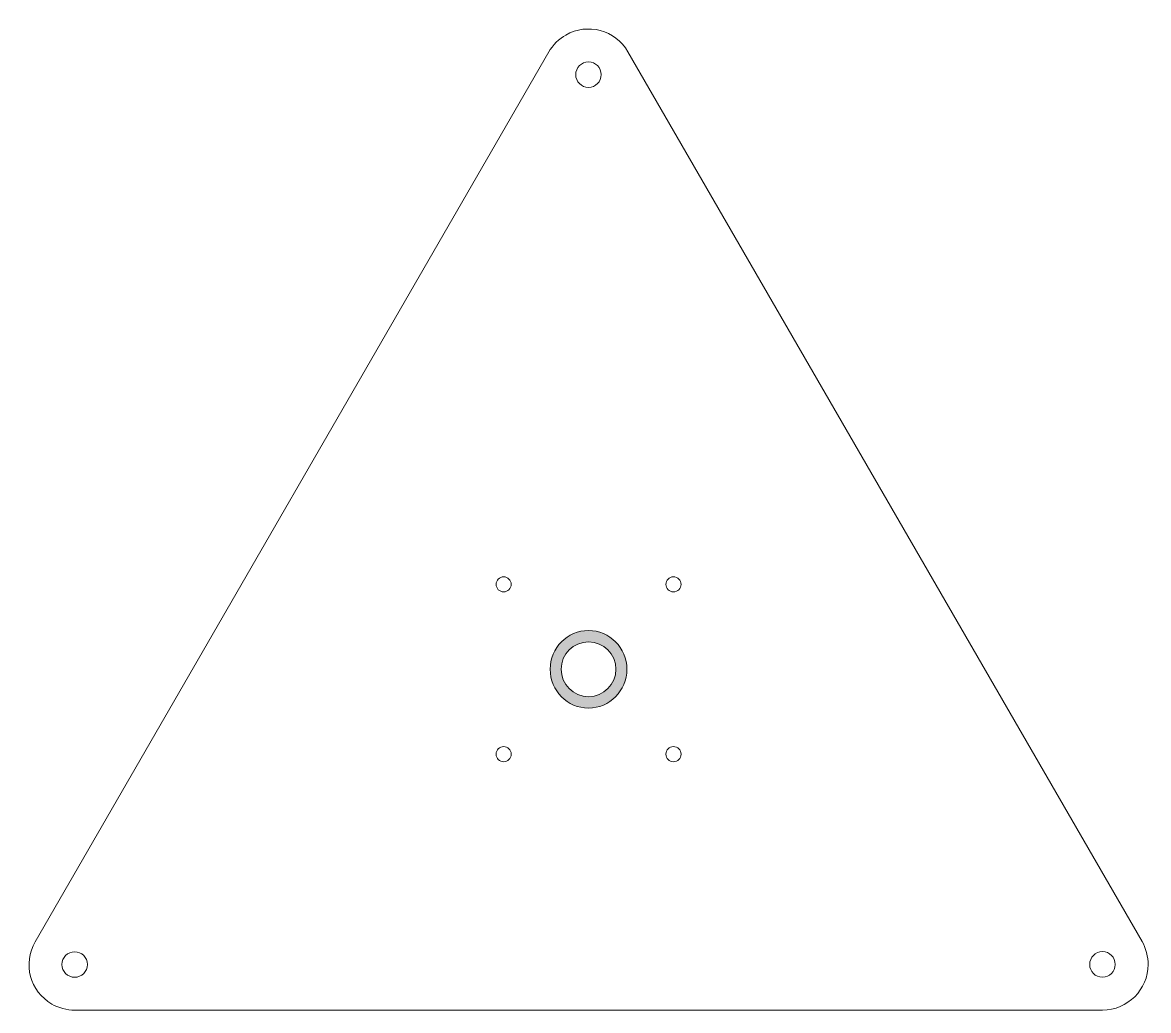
# Model space of a CAD drawing. Header units: inches. Extents: x 0.2 to 12.5, y 0.6 to 11.4.
import ezdxf

# ---------------------------------------------------------------- set-up
doc = ezdxf.new("R2010")
doc.units = ezdxf.units.IN
doc.header["$MEASUREMENT"] = 0
doc.layers.add('Mount', color=7, linetype='Continuous')

msp = doc.modelspace()

# ---------------------------------------------------------------- hatches: boundary and pattern name
at = {"layer": 'Mount'}
h = msp.add_hatch(color=1, dxfattribs=at)
h.dxf.hatch_style = 2
edge = h.paths.add_edge_path()
edge.add_spline(control_points=[(6.37, 4.785), (6.138, 4.785), (5.95, 4.595), (5.95, 4.36), (5.95, 4.126), (6.138, 3.935), (6.37, 3.935), (6.602, 3.935), (6.79, 4.126), (6.79, 4.36), (6.79, 4.595), (6.602, 4.785), (6.37, 4.785)], knot_values=[0, 0, 0, 0, 1, 1, 1, 2, 2, 2, 3, 3, 3, 4, 4, 4, 4], degree=3, periodic=1)
edge = h.paths.add_edge_path()
edge.add_spline(control_points=[(6.37, 4.06), (6.205, 4.06), (6.07, 4.195), (6.07, 4.36), (6.07, 4.526), (6.205, 4.66), (6.37, 4.66), (6.536, 4.66), (6.67, 4.526), (6.67, 4.36), (6.67, 4.195), (6.536, 4.06), (6.37, 4.06)], knot_values=[0, 0, 0, 0, 1, 1, 1, 2, 2, 2, 3, 3, 3, 4, 4, 4, 4], degree=3, periodic=1)

# ---------------------------------------------------------------- linework, layer by layer
at = {"layer": 'Mount', "lineweight": 0}
for points in [[(5.937, 11.125), (0.31, 1.376)], [(12.431, 1.377), (6.802, 11.124)], [(0.742, 0.626), (11.998, 0.627)]]:
    msp.add_lwpolyline(points, dxfattribs=at)
for points, knots in [([(6.802, 11.124), (6.664, 11.363), (6.359, 11.445), (6.12, 11.307), (6.055, 11.274), (5.97, 11.19), (5.937, 11.125)], [0, 0, 0, 0, 1, 1, 1, 2, 2, 2, 2]), ([(6.509, 10.874), (6.509, 10.951), (6.447, 11.014), (6.37, 11.014), (6.292, 11.014), (6.23, 10.951), (6.23, 10.874), (6.23, 10.797), (6.292, 10.734), (6.37, 10.734), (6.447, 10.734), (6.509, 10.797), (6.509, 10.874), (6.509, 10.874), (6.509, 10.874), (6.509, 10.874), (6.509, 10.874), (6.509, 10.874), (6.509, 10.874)], [0, 0, 0, 0, 1, 1, 1, 2, 2, 2, 3, 3, 3, 4, 4, 4, 5, 5, 5, 6, 6, 6, 6]), ([(5.523, 5.29), (5.523, 5.245), (5.486, 5.208), (5.44, 5.208), (5.395, 5.208), (5.358, 5.245), (5.358, 5.29), (5.358, 5.336), (5.395, 5.373), (5.44, 5.373), (5.486, 5.373), (5.523, 5.336), (5.523, 5.29)], [0, 0, 0, 0, 1, 1, 1, 2, 2, 2, 3, 3, 3, 4, 4, 4, 4]), ([(7.383, 5.29), (7.383, 5.245), (7.346, 5.208), (7.3, 5.208), (7.255, 5.208), (7.218, 5.245), (7.218, 5.29), (7.218, 5.336), (7.255, 5.373), (7.3, 5.373), (7.346, 5.373), (7.383, 5.336), (7.383, 5.29)], [0, 0, 0, 0, 1, 1, 1, 2, 2, 2, 3, 3, 3, 4, 4, 4, 4]), ([(6.37, 4.785), (6.138, 4.785), (5.95, 4.595), (5.95, 4.36), (5.95, 4.126), (6.138, 3.935), (6.37, 3.935), (6.602, 3.935), (6.79, 4.126), (6.79, 4.36), (6.79, 4.595), (6.602, 4.785), (6.37, 4.785)], [0, 0, 0, 0, 1, 1, 1, 2, 2, 2, 3, 3, 3, 4, 4, 4, 4]), ([(6.67, 4.36), (6.67, 4.195), (6.536, 4.06), (6.37, 4.06), (6.205, 4.06), (6.07, 4.195), (6.07, 4.36), (6.07, 4.526), (6.205, 4.66), (6.37, 4.66), (6.536, 4.66), (6.67, 4.526), (6.67, 4.36)], [0, 0, 0, 0, 1, 1, 1, 2, 2, 2, 3, 3, 3, 4, 4, 4, 4]), ([(6.37, 4.06), (6.205, 4.06), (6.07, 4.195), (6.07, 4.36), (6.07, 4.526), (6.205, 4.66), (6.37, 4.66), (6.536, 4.66), (6.67, 4.526), (6.67, 4.36), (6.67, 4.195), (6.536, 4.06), (6.37, 4.06)], [0, 0, 0, 0, 1, 1, 1, 2, 2, 2, 3, 3, 3, 4, 4, 4, 4]), ([(5.523, 3.43), (5.523, 3.385), (5.486, 3.348), (5.44, 3.348), (5.395, 3.348), (5.358, 3.385), (5.358, 3.43), (5.358, 3.476), (5.395, 3.513), (5.44, 3.513), (5.486, 3.513), (5.523, 3.476), (5.523, 3.43)], [0, 0, 0, 0, 1, 1, 1, 2, 2, 2, 3, 3, 3, 4, 4, 4, 4]), ([(7.383, 3.43), (7.383, 3.385), (7.346, 3.348), (7.3, 3.348), (7.255, 3.348), (7.218, 3.385), (7.218, 3.43), (7.218, 3.476), (7.255, 3.513), (7.3, 3.513), (7.346, 3.513), (7.383, 3.476), (7.383, 3.43)], [0, 0, 0, 0, 1, 1, 1, 2, 2, 2, 3, 3, 3, 4, 4, 4, 4]), ([(0.31, 1.376), (0.172, 1.137), (0.254, 0.831), (0.493, 0.693), (0.554, 0.654), (0.669, 0.623), (0.742, 0.626)], [0, 0, 0, 0, 1, 1, 1, 2, 2, 2, 2]), ([(11.998, 0.627), (12.274, 0.627), (12.498, 0.851), (12.498, 1.127), (12.502, 1.2), (12.471, 1.316), (12.431, 1.377)], [0, 0, 0, 0, 1, 1, 1, 2, 2, 2, 2]), ([(0.883, 1.126), (0.883, 1.204), (0.82, 1.266), (0.743, 1.266), (0.666, 1.266), (0.603, 1.204), (0.603, 1.126), (0.603, 1.049), (0.666, 0.986), (0.743, 0.986), (0.82, 0.986), (0.883, 1.049), (0.883, 1.126), (0.883, 1.126), (0.883, 1.126), (0.883, 1.126), (0.883, 1.126), (0.883, 1.126), (0.883, 1.126)], [0, 0, 0, 0, 1, 1, 1, 2, 2, 2, 3, 3, 3, 4, 4, 4, 5, 5, 5, 6, 6, 6, 6]), ([(12.138, 1.127), (12.138, 1.205), (12.075, 1.267), (11.998, 1.267), (11.921, 1.267), (11.858, 1.205), (11.858, 1.127), (11.858, 1.05), (11.921, 0.987), (11.998, 0.987), (12.075, 0.987), (12.138, 1.05), (12.138, 1.127), (12.138, 1.127), (12.138, 1.127), (12.138, 1.127), (12.138, 1.127), (12.138, 1.127), (12.138, 1.127)], [0, 0, 0, 0, 1, 1, 1, 2, 2, 2, 3, 3, 3, 4, 4, 4, 5, 5, 5, 6, 6, 6, 6])]:
    msp.add_open_spline(points, degree=3, knots=knots, dxfattribs=at)

doc.saveas('drawing.dxf')
